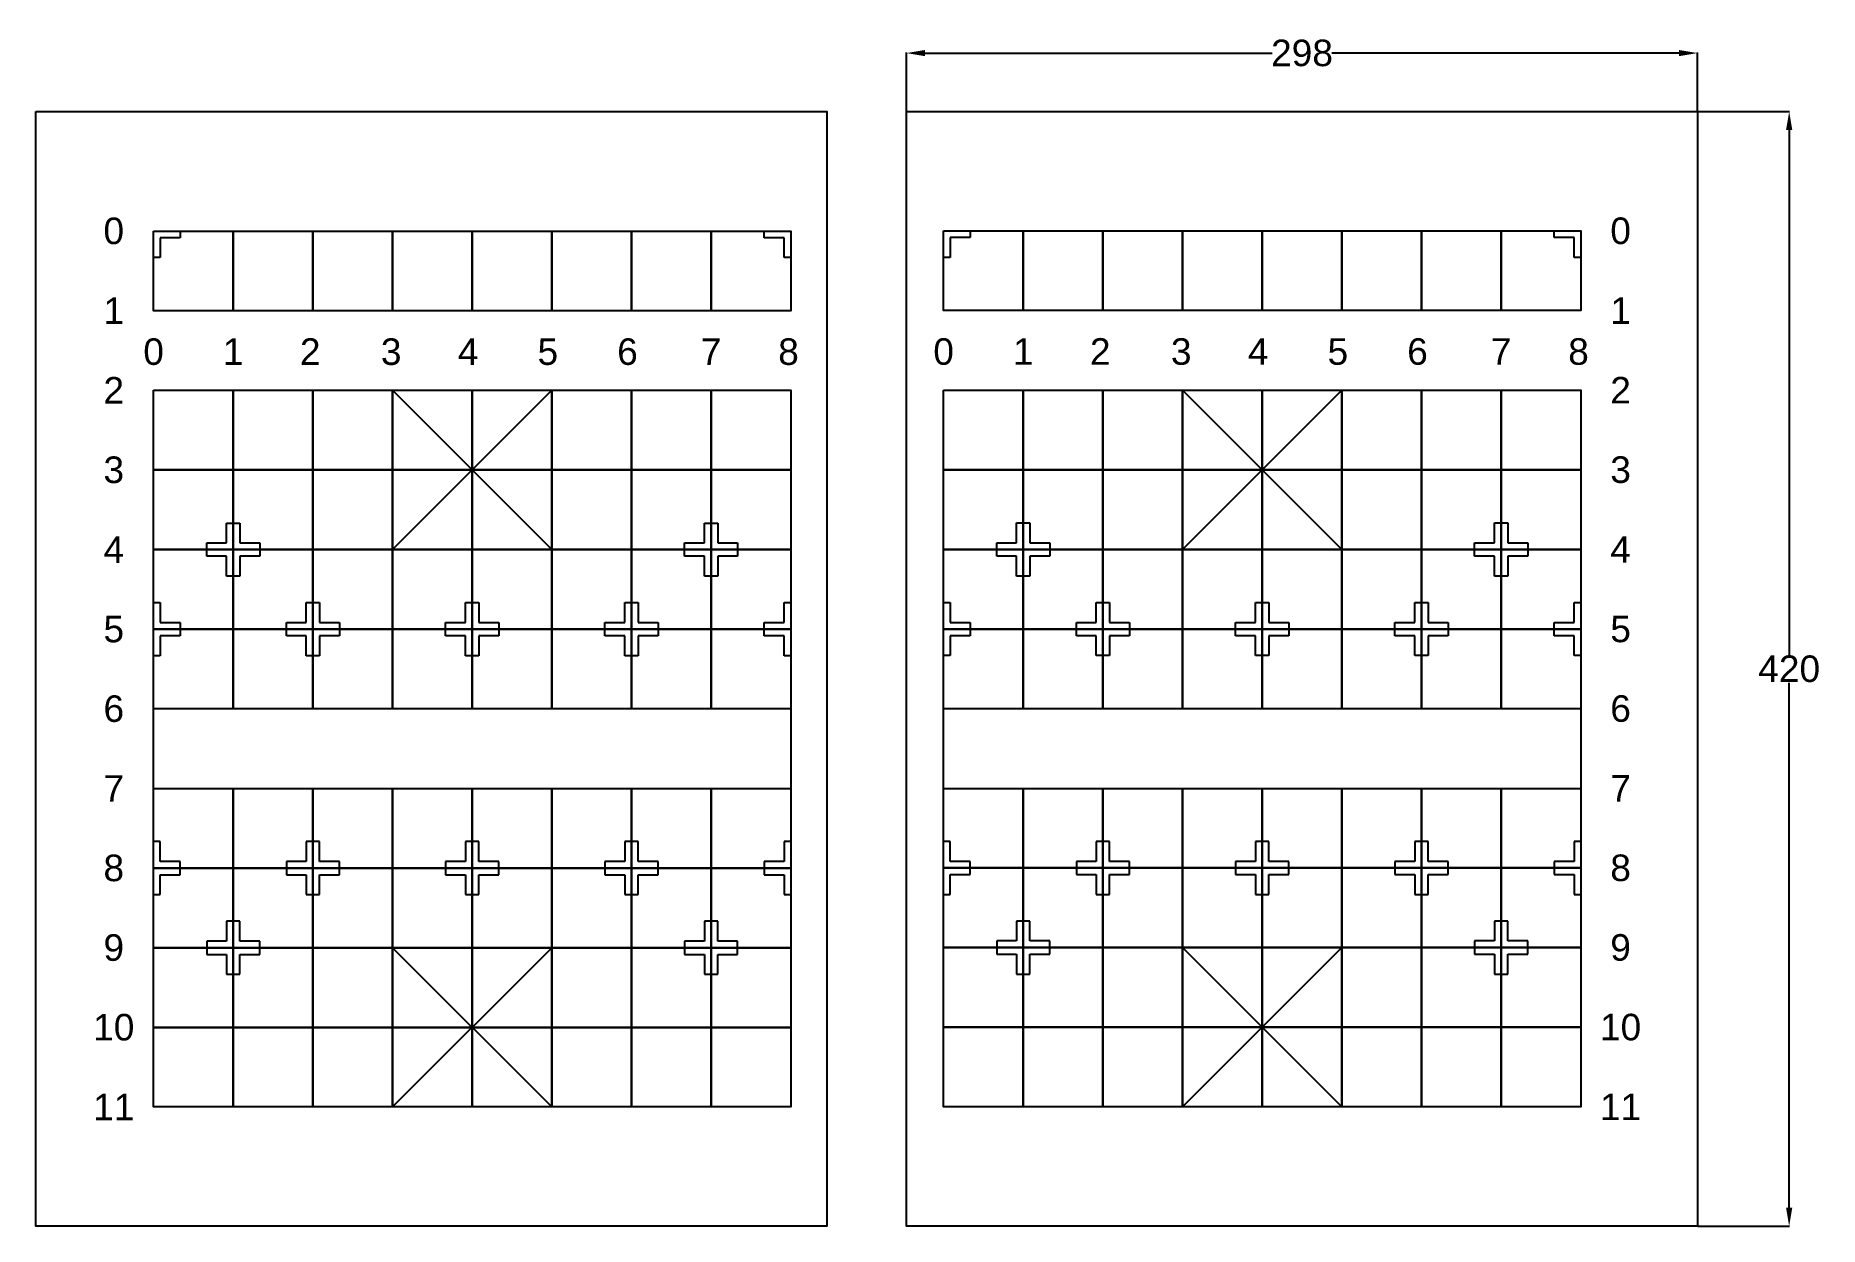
# Model space of a CAD drawing. Header units: inches. Extents: x 3434 to 4105, y 811 to 1260.
import ezdxf

# ---------------------------------------------------------------- set-up
doc = ezdxf.new("R2010")
doc.units = ezdxf.units.IN
doc.header["$MEASUREMENT"] = 0
doc.styles.get("Standard").update_dxf_attribs({"font": 'arial.ttf'})
doc.dimstyles.get("Standard").update_dxf_attribs({"dimtxt": 10, "dimasz": 7, "dimexe": 0.18, "dimexo": 0.0625, "dimgap": 0.09, "dimtad": 0, "dimtih": 1, "dimtoh": 1, "dimdec": 0, "dimzin": 0, "dimdsep": 46, "dimtxsty": 'Standard', "dimcen": 2, "dimclrd": 1, "dimclre": 1, "dimclrt": 1, "dimadec": 0, "dimazin": 0, "dimtfac": 1, "dimtdec": 0, "dimtofl": 0, "dimtmove": 0, "dimatfit": 3, "dimfxl": 1, "dimtolj": 1, "dimtzin": 0, "dimarcsym": 0})

# ---------------------------------------------------------------- blocks, each defined once
blk = doc.blocks.new('*U17')
blk.add_lwpolyline([(-15, 15), (15, 15), (15, -15), (-15, -15)], close=True)
blk = doc.blocks.new('*U18')
at = {"color": 0, "linetype": 'ByBlock', "lineweight": -2, "transparency": 16777216}
for p in [(0, 90), (30, 90), (60, 90), (90, 90), (120, 90), (150, 90), (180, 90), (210, 90), (0, 60), (30, 60), (60, 60), (90, 60), (120, 60), (150, 60), (180, 60), (210, 60), (0, 30), (30, 30), (60, 30), (90, 30), (120, 30), (150, 30), (180, 30), (210, 30), (0, 0), (30, 0), (60, 0), (90, 0), (120, 0), (150, 0), (180, 0), (210, 0)]:
    blk.add_blockref('*U17', p, dxfattribs=at)
blk = doc.blocks.new('*U13')
blk.add_lwpolyline([(-15, 15), (15, 15), (15, -15), (-15, -15)], close=True)
blk = doc.blocks.new('*U14')
at = {"color": 0, "linetype": 'ByBlock', "lineweight": -2, "transparency": 16777216}
for p in [(0, 90), (30, 90), (60, 90), (0, 60), (30, 60), (60, 60), (0, 30), (30, 30), (60, 30), (0, 0), (30, 0), (60, 0)]:
    blk.add_blockref('*U13', p, dxfattribs=at)
blk = doc.blocks.new('*U19')
blk.add_lwpolyline([(-15, 15), (15, 15), (15, -15), (-15, -15)], close=True)
blk = doc.blocks.new('*U20')
at = {"color": 0, "linetype": 'ByBlock', "lineweight": -2, "transparency": 16777216}
for p in [(0, 0), (30, 0), (60, 0), (90, 0), (120, 0), (150, 0), (180, 0), (210, 0)]:
    blk.add_blockref('*U19', p, dxfattribs=at)
blk = doc.blocks.new('*U11')
blk.add_lwpolyline([(-15, 15), (15, 15), (15, -15), (-15, -15)], close=True)
blk = doc.blocks.new('*U12')
at = {"color": 0, "linetype": 'ByBlock', "lineweight": -2, "transparency": 16777216}
for p in [(0, 90), (30, 90), (60, 90), (0, 60), (30, 60), (60, 60), (0, 30), (30, 30), (60, 30), (0, 0), (30, 0), (60, 0)]:
    blk.add_blockref('*U11', p, dxfattribs=at)
blk = doc.blocks.new('*U15')
blk.add_lwpolyline([(-15, 15), (15, 15), (15, -15), (-15, -15)], close=True)
blk = doc.blocks.new('*U16')
at = {"color": 0, "linetype": 'ByBlock', "lineweight": -2, "transparency": 16777216}
for p in [(0, 90), (30, 90), (60, 90), (0, 60), (30, 60), (60, 60), (0, 30), (30, 30), (60, 30), (0, 0), (30, 0), (60, 0)]:
    blk.add_blockref('*U15', p, dxfattribs=at)
blk = doc.blocks.new('*D21')
at = {"color": 1, "lineweight": -2, "transparency": 16777216}
for p, q in [((4059.56, 1231), (4094.18, 1231)), ((4094, 1224), (4094, 1026.2)), ((4094, 818), (4094, 1015.8)), ((4059.56, 811), (4094.18, 811))]:
    blk.add_line(p, q, dxfattribs=at)
at = {"color": 1, "transparency": 16777216}
for points in [[(4092.83, 1224), (4095.17, 1224), (4094, 1231)], [(4092.83, 818), (4095.17, 818), (4094, 811)]]:
    blk.add_solid(points, dxfattribs=at)
at = {"layer": 'Defpoints', "color": 0, "transparency": 16777216}
for p in [(4059.5, 1231), (4059.5, 811), (4094, 811)]:
    blk.add_point(p, dxfattribs=at)
at = {"color": 1, "transparency": 16777216, "insert": (4094, 1021), "char_height": 10, "attachment_point": 5}
blk.add_mtext('\\A1;420', dxfattribs=at)
blk = doc.blocks.new('*D22')
at = {"color": 1, "lineweight": -2, "transparency": 16777216}
for p, q in [((3761.5, 1231.06), (3761.5, 1253.18)), ((3768.5, 1253), (3899.27, 1253)), ((4052.5, 1253), (3921.73, 1253)), ((4059.5, 1231.06), (4059.5, 1253.18))]:
    blk.add_line(p, q, dxfattribs=at)
at = {"color": 1, "transparency": 16777216}
for points in [[(3768.5, 1254.17), (3768.5, 1251.83), (3761.5, 1253)], [(4052.5, 1254.17), (4052.5, 1251.83), (4059.5, 1253)]]:
    blk.add_solid(points, dxfattribs=at)
at = {"layer": 'Defpoints', "color": 0, "transparency": 16777216}
for p in [(4059.5, 1253), (3761.5, 1231), (4059.5, 1231)]:
    blk.add_point(p, dxfattribs=at)
at = {"color": 1, "transparency": 16777216, "insert": (3910.5, 1253), "char_height": 10, "attachment_point": 5}
blk.add_mtext('\\A1;298', dxfattribs=at)
blk = doc.blocks.new('*U33')
blk.add_lwpolyline([(-15, 15), (15, 15), (15, -15), (-15, -15)], close=True)
blk = doc.blocks.new('*U34')
at = {"color": 0, "linetype": 'ByBlock', "lineweight": -2, "transparency": 16777216}
for p in [(0, 90), (30, 90), (60, 90), (90, 90), (120, 90), (150, 90), (180, 90), (210, 90), (0, 60), (30, 60), (60, 60), (90, 60), (120, 60), (150, 60), (180, 60), (210, 60), (0, 30), (30, 30), (60, 30), (90, 30), (120, 30), (150, 30), (180, 30), (210, 30), (0, 0), (30, 0), (60, 0), (90, 0), (120, 0), (150, 0), (180, 0), (210, 0)]:
    blk.add_blockref('*U33', p, dxfattribs=at)
blk = doc.blocks.new('*U29')
blk.add_lwpolyline([(-15, 15), (15, 15), (15, -15), (-15, -15)], close=True)
blk = doc.blocks.new('*U30')
at = {"color": 0, "linetype": 'ByBlock', "lineweight": -2, "transparency": 16777216}
for p in [(0, 90), (30, 90), (60, 90), (0, 60), (30, 60), (60, 60), (0, 30), (30, 30), (60, 30), (0, 0), (30, 0), (60, 0)]:
    blk.add_blockref('*U29', p, dxfattribs=at)
blk = doc.blocks.new('*U25')
blk.add_lwpolyline([(-15, 15), (15, 15), (15, -15), (-15, -15)], close=True)
blk = doc.blocks.new('*U26')
at = {"color": 0, "linetype": 'ByBlock', "lineweight": -2, "transparency": 16777216}
for p in [(0, 0), (30, 0), (60, 0), (90, 0), (120, 0), (150, 0), (180, 0), (210, 0)]:
    blk.add_blockref('*U25', p, dxfattribs=at)
blk = doc.blocks.new('*U27')
blk.add_lwpolyline([(-15, 15), (15, 15), (15, -15), (-15, -15)], close=True)
blk = doc.blocks.new('*U28')
at = {"color": 0, "linetype": 'ByBlock', "lineweight": -2, "transparency": 16777216}
for p in [(0, 90), (30, 90), (60, 90), (0, 60), (30, 60), (60, 60), (0, 30), (30, 30), (60, 30), (0, 0), (30, 0), (60, 0)]:
    blk.add_blockref('*U27', p, dxfattribs=at)
blk = doc.blocks.new('*U31')
blk.add_lwpolyline([(-15, 15), (15, 15), (15, -15), (-15, -15)], close=True)
blk = doc.blocks.new('*U32')
at = {"color": 0, "linetype": 'ByBlock', "lineweight": -2, "transparency": 16777216}
for p in [(0, 90), (30, 90), (60, 90), (0, 60), (30, 60), (60, 60), (0, 30), (30, 30), (60, 30), (0, 0), (30, 0), (60, 0)]:
    blk.add_blockref('*U31', p, dxfattribs=at)

msp = doc.modelspace()

# ---------------------------------------------------------------- linework, layer by layer
for p, q in [((3487.92, 1183.46), (3480.42, 1183.46)), ((3480.42, 1183.46), (3480.42, 1175.96)), ((3487.92, 1185.96), (3487.92, 1183.46)), ((3707.92, 1183.46), (3707.92, 1185.96)), ((3715.42, 1183.46), (3707.92, 1183.46)), ((3715.42, 1175.96), (3715.42, 1183.46)), ((3785.5, 1183.5), (3778, 1183.5)), ((3778, 1183.5), (3778, 1176)), ((3785.5, 1186), (3785.5, 1183.5)), ((4005.5, 1183.5), (4005.5, 1186)), ((4013, 1183.5), (4005.5, 1183.5)), ((4013, 1176), (4013, 1183.5)), ((3480.42, 1175.96), (3477.92, 1175.96)), ((3717.92, 1175.96), (3715.42, 1175.96)), ((3778, 1176), (3775.5, 1176)), ((4015.5, 1176), (4013, 1176)), ((3567.92, 1125.96), (3627.92, 1065.96)), ((3627.92, 1125.96), (3567.92, 1065.96)), ((3627.92, 1065.96), (3627.92, 1125.96)), ((3865.5, 1126), (3925.5, 1066)), ((3925.5, 1126), (3865.5, 1066)), ((3925.5, 1066), (3925.5, 1126)), ((3505.42, 1068.46), (3505.42, 1075.96)), ((3505.42, 1075.96), (3507.92, 1075.96)), ((3507.92, 1075.96), (3510.42, 1075.96)), ((3510.42, 1075.96), (3510.42, 1068.46)), ((3685.42, 1068.46), (3685.42, 1075.96)), ((3685.42, 1075.96), (3687.92, 1075.96)), ((3687.92, 1075.96), (3690.42, 1075.96)), ((3690.42, 1075.96), (3690.42, 1068.46)), ((3803, 1068.5), (3803, 1076)), ((3803, 1076), (3805.5, 1076)), ((3805.5, 1076), (3808, 1076)), ((3808, 1076), (3808, 1068.5)), ((3983, 1068.5), (3983, 1076)), ((3983, 1076), (3985.5, 1076)), ((3985.5, 1076), (3988, 1076)), ((3988, 1076), (3988, 1068.5)), ((3497.92, 1063.46), (3497.92, 1068.46)), ((3497.92, 1068.46), (3505.42, 1068.46)), ((3510.42, 1068.46), (3517.92, 1068.46)), ((3517.92, 1068.46), (3517.92, 1063.46)), ((3677.92, 1063.46), (3677.92, 1068.46)), ((3677.92, 1068.46), (3685.42, 1068.46)), ((3690.42, 1068.46), (3697.92, 1068.46)), ((3697.92, 1068.46), (3697.92, 1063.46)), ((3795.5, 1063.5), (3795.5, 1068.5)), ((3795.5, 1068.5), (3803, 1068.5)), ((3808, 1068.5), (3815.5, 1068.5)), ((3815.5, 1068.5), (3815.5, 1063.5)), ((3975.5, 1063.5), (3975.5, 1068.5)), ((3975.5, 1068.5), (3983, 1068.5)), ((3988, 1068.5), (3995.5, 1068.5)), ((3995.5, 1068.5), (3995.5, 1063.5)), ((3505.42, 1063.46), (3497.92, 1063.46)), ((3505.42, 1055.96), (3505.42, 1063.46)), ((3517.92, 1063.46), (3510.42, 1063.46)), ((3510.42, 1063.46), (3510.42, 1055.96)), ((3685.42, 1063.46), (3677.92, 1063.46)), ((3685.42, 1055.96), (3685.42, 1063.46)), ((3697.92, 1063.46), (3690.42, 1063.46)), ((3690.42, 1063.46), (3690.42, 1055.96)), ((3803, 1063.5), (3795.5, 1063.5)), ((3803, 1056), (3803, 1063.5)), ((3815.5, 1063.5), (3808, 1063.5)), ((3808, 1063.5), (3808, 1056)), ((3983, 1063.5), (3975.5, 1063.5)), ((3983, 1056), (3983, 1063.5)), ((3995.5, 1063.5), (3988, 1063.5)), ((3988, 1063.5), (3988, 1056)), ((3510.42, 1055.96), (3505.42, 1055.96)), ((3690.42, 1055.96), (3685.42, 1055.96)), ((3808, 1056), (3803, 1056)), ((3988, 1056), (3983, 1056)), ((3477.92, 1045.96), (3480.42, 1045.96)), ((3480.42, 1045.96), (3480.42, 1038.46)), ((3535.42, 1038.46), (3535.42, 1045.96)), ((3535.42, 1045.96), (3537.92, 1045.96)), ((3537.92, 1045.96), (3540.42, 1045.96)), ((3540.42, 1045.96), (3540.42, 1038.46)), ((3595.42, 1038.46), (3595.42, 1045.96)), ((3595.42, 1045.96), (3597.92, 1045.96)), ((3597.92, 1045.96), (3600.42, 1045.96)), ((3600.42, 1045.96), (3600.42, 1038.46)), ((3655.42, 1038.46), (3655.42, 1045.96)), ((3655.42, 1045.96), (3657.92, 1045.96)), ((3657.92, 1045.96), (3660.42, 1045.96)), ((3660.42, 1045.96), (3660.42, 1038.46)), ((3715.42, 1038.46), (3715.42, 1045.96)), ((3715.42, 1045.96), (3717.92, 1045.96)), ((3775.5, 1046), (3778, 1046)), ((3778, 1046), (3778, 1038.5)), ((3833, 1038.5), (3833, 1046)), ((3833, 1046), (3835.5, 1046)), ((3835.5, 1046), (3838, 1046)), ((3838, 1046), (3838, 1038.5)), ((3893, 1038.5), (3893, 1046)), ((3893, 1046), (3895.5, 1046)), ((3895.5, 1046), (3898, 1046)), ((3898, 1046), (3898, 1038.5)), ((3953, 1038.5), (3953, 1046)), ((3953, 1046), (3955.5, 1046)), ((3955.5, 1046), (3958, 1046)), ((3958, 1046), (3958, 1038.5)), ((4013, 1038.5), (4013, 1046)), ((4013, 1046), (4015.5, 1046)), ((3480.42, 1038.46), (3487.92, 1038.46)), ((3487.92, 1038.46), (3487.92, 1033.46)), ((3527.92, 1033.46), (3527.92, 1038.46)), ((3527.92, 1038.46), (3535.42, 1038.46)), ((3540.42, 1038.46), (3547.92, 1038.46)), ((3547.92, 1038.46), (3547.92, 1033.46)), ((3587.92, 1033.46), (3587.92, 1038.46)), ((3587.92, 1038.46), (3595.42, 1038.46)), ((3600.42, 1038.46), (3607.92, 1038.46)), ((3607.92, 1038.46), (3607.92, 1033.46)), ((3647.92, 1033.46), (3647.92, 1038.46)), ((3647.92, 1038.46), (3655.42, 1038.46)), ((3660.42, 1038.46), (3667.92, 1038.46)), ((3667.92, 1038.46), (3667.92, 1033.46)), ((3707.92, 1033.46), (3707.92, 1038.46)), ((3707.92, 1038.46), (3715.42, 1038.46)), ((3778, 1038.5), (3785.5, 1038.5)), ((3785.5, 1038.5), (3785.5, 1033.5)), ((3825.5, 1033.5), (3825.5, 1038.5)), ((3825.5, 1038.5), (3833, 1038.5)), ((3838, 1038.5), (3845.5, 1038.5)), ((3845.5, 1038.5), (3845.5, 1033.5)), ((3885.5, 1033.5), (3885.5, 1038.5)), ((3885.5, 1038.5), (3893, 1038.5)), ((3898, 1038.5), (3905.5, 1038.5)), ((3905.5, 1038.5), (3905.5, 1033.5)), ((3945.5, 1033.5), (3945.5, 1038.5)), ((3945.5, 1038.5), (3953, 1038.5)), ((3958, 1038.5), (3965.5, 1038.5)), ((3965.5, 1038.5), (3965.5, 1033.5)), ((4005.5, 1033.5), (4005.5, 1038.5)), ((4005.5, 1038.5), (4013, 1038.5)), ((3487.92, 1033.46), (3480.42, 1033.46)), ((3480.42, 1033.46), (3480.42, 1025.96)), ((3535.42, 1033.46), (3527.92, 1033.46)), ((3535.42, 1025.96), (3535.42, 1033.46)), ((3547.92, 1033.46), (3540.42, 1033.46)), ((3540.42, 1033.46), (3540.42, 1025.96)), ((3595.42, 1033.46), (3587.92, 1033.46)), ((3595.42, 1025.96), (3595.42, 1033.46)), ((3607.92, 1033.46), (3600.42, 1033.46)), ((3600.42, 1033.46), (3600.42, 1025.96)), ((3655.42, 1033.46), (3647.92, 1033.46)), ((3655.42, 1025.96), (3655.42, 1033.46)), ((3667.92, 1033.46), (3660.42, 1033.46)), ((3660.42, 1033.46), (3660.42, 1025.96)), ((3715.42, 1033.46), (3707.92, 1033.46)), ((3715.42, 1025.96), (3715.42, 1033.46)), ((3785.5, 1033.5), (3778, 1033.5)), ((3778, 1033.5), (3778, 1026)), ((3833, 1033.5), (3825.5, 1033.5)), ((3833, 1026), (3833, 1033.5)), ((3845.5, 1033.5), (3838, 1033.5)), ((3838, 1033.5), (3838, 1026)), ((3893, 1033.5), (3885.5, 1033.5)), ((3893, 1026), (3893, 1033.5)), ((3905.5, 1033.5), (3898, 1033.5)), ((3898, 1033.5), (3898, 1026)), ((3953, 1033.5), (3945.5, 1033.5)), ((3953, 1026), (3953, 1033.5)), ((3965.5, 1033.5), (3958, 1033.5)), ((3958, 1033.5), (3958, 1026)), ((4013, 1033.5), (4005.5, 1033.5)), ((4013, 1026), (4013, 1033.5)), ((3480.42, 1025.96), (3477.92, 1025.96)), ((3540.42, 1025.96), (3535.42, 1025.96)), ((3600.42, 1025.96), (3595.42, 1025.96)), ((3660.42, 1025.96), (3655.42, 1025.96)), ((3717.92, 1025.96), (3715.42, 1025.96)), ((3778, 1026), (3775.5, 1026)), ((3838, 1026), (3833, 1026)), ((3898, 1026), (3893, 1026)), ((3958, 1026), (3953, 1026)), ((4015.5, 1026), (4013, 1026)), ((3477.92, 975.96), (3477.92, 1005.96)), ((3717.92, 1005.96), (3717.92, 975.96)), ((3775.5, 976), (3775.5, 1006)), ((4015.5, 1006), (4015.5, 976)), ((3480.42, 955.96), (3477.92, 955.96)), ((3480.42, 948.46), (3480.42, 955.96)), ((3540.42, 955.96), (3535.42, 955.96)), ((3535.42, 955.96), (3535.42, 948.46)), ((3540.42, 948.46), (3540.42, 955.96)), ((3600.42, 955.96), (3595.42, 955.96)), ((3595.42, 955.96), (3595.42, 948.46)), ((3600.42, 948.46), (3600.42, 955.96)), ((3660.42, 955.96), (3655.42, 955.96)), ((3655.42, 955.96), (3655.42, 948.46)), ((3660.42, 948.46), (3660.42, 955.96)), ((3717.92, 955.96), (3715.42, 955.96)), ((3715.42, 955.96), (3715.42, 948.46)), ((3778, 956), (3775.5, 956)), ((3778, 948.5), (3778, 956)), ((3838, 956), (3833, 956)), ((3833, 956), (3833, 948.5)), ((3838, 948.5), (3838, 956)), ((3898, 956), (3893, 956)), ((3893, 956), (3893, 948.5)), ((3898, 948.5), (3898, 956)), ((3958, 956), (3953, 956)), ((3953, 956), (3953, 948.5)), ((3958, 948.5), (3958, 956)), ((4015.5, 956), (4013, 956)), ((4013, 956), (4013, 948.5)), ((3487.92, 948.46), (3480.42, 948.46)), ((3487.92, 943.46), (3487.92, 948.46)), ((3535.42, 948.46), (3527.92, 948.46)), ((3527.92, 948.46), (3527.92, 943.46)), ((3547.92, 948.46), (3540.42, 948.46)), ((3547.92, 943.46), (3547.92, 948.46)), ((3595.42, 948.46), (3587.92, 948.46)), ((3587.92, 948.46), (3587.92, 943.46)), ((3607.92, 948.46), (3600.42, 948.46)), ((3607.92, 943.46), (3607.92, 948.46)), ((3655.42, 948.46), (3647.92, 948.46)), ((3647.92, 948.46), (3647.92, 943.46)), ((3667.92, 948.46), (3660.42, 948.46)), ((3667.92, 943.46), (3667.92, 948.46)), ((3715.42, 948.46), (3707.92, 948.46)), ((3707.92, 948.46), (3707.92, 943.46)), ((3785.5, 948.5), (3778, 948.5)), ((3785.5, 943.5), (3785.5, 948.5)), ((3833, 948.5), (3825.5, 948.5)), ((3825.5, 948.5), (3825.5, 943.5)), ((3845.5, 948.5), (3838, 948.5)), ((3845.5, 943.5), (3845.5, 948.5)), ((3893, 948.5), (3885.5, 948.5)), ((3885.5, 948.5), (3885.5, 943.5)), ((3905.5, 948.5), (3898, 948.5)), ((3905.5, 943.5), (3905.5, 948.5)), ((3953, 948.5), (3945.5, 948.5)), ((3945.5, 948.5), (3945.5, 943.5)), ((3965.5, 948.5), (3958, 948.5)), ((3965.5, 943.5), (3965.5, 948.5)), ((4013, 948.5), (4005.5, 948.5)), ((4005.5, 948.5), (4005.5, 943.5)), ((3480.42, 935.96), (3480.42, 943.46)), ((3480.42, 943.46), (3487.92, 943.46)), ((3527.92, 943.46), (3535.42, 943.46)), ((3535.42, 943.46), (3535.42, 935.96)), ((3540.42, 935.96), (3540.42, 943.46)), ((3540.42, 943.46), (3547.92, 943.46)), ((3587.92, 943.46), (3595.42, 943.46)), ((3595.42, 943.46), (3595.42, 935.96)), ((3600.42, 935.96), (3600.42, 943.46)), ((3600.42, 943.46), (3607.92, 943.46)), ((3647.92, 943.46), (3655.42, 943.46)), ((3655.42, 943.46), (3655.42, 935.96)), ((3660.42, 935.96), (3660.42, 943.46)), ((3660.42, 943.46), (3667.92, 943.46)), ((3707.92, 943.46), (3715.42, 943.46)), ((3715.42, 943.46), (3715.42, 935.96)), ((3778, 936), (3778, 943.5)), ((3778, 943.5), (3785.5, 943.5)), ((3825.5, 943.5), (3833, 943.5)), ((3833, 943.5), (3833, 936)), ((3838, 936), (3838, 943.5)), ((3838, 943.5), (3845.5, 943.5)), ((3885.5, 943.5), (3893, 943.5)), ((3893, 943.5), (3893, 936)), ((3898, 936), (3898, 943.5)), ((3898, 943.5), (3905.5, 943.5)), ((3945.5, 943.5), (3953, 943.5)), ((3953, 943.5), (3953, 936)), ((3958, 936), (3958, 943.5)), ((3958, 943.5), (3965.5, 943.5)), ((4005.5, 943.5), (4013, 943.5)), ((4013, 943.5), (4013, 936)), ((3477.92, 935.96), (3480.42, 935.96)), ((3535.42, 935.96), (3537.92, 935.96)), ((3537.92, 935.96), (3540.42, 935.96)), ((3595.42, 935.96), (3597.92, 935.96)), ((3597.92, 935.96), (3600.42, 935.96)), ((3655.42, 935.96), (3657.92, 935.96)), ((3657.92, 935.96), (3660.42, 935.96)), ((3715.42, 935.96), (3717.92, 935.96)), ((3775.5, 936), (3778, 936)), ((3833, 936), (3835.5, 936)), ((3835.5, 936), (3838, 936)), ((3893, 936), (3895.5, 936)), ((3895.5, 936), (3898, 936)), ((3953, 936), (3955.5, 936)), ((3955.5, 936), (3958, 936)), ((4013, 936), (4015.5, 936)), ((3510.42, 925.96), (3505.42, 925.96)), ((3505.42, 925.96), (3505.42, 918.46)), ((3510.42, 918.46), (3510.42, 925.96)), ((3690.42, 925.96), (3685.42, 925.96)), ((3685.42, 925.96), (3685.42, 918.46)), ((3690.42, 918.46), (3690.42, 925.96)), ((3808, 926), (3803, 926)), ((3803, 926), (3803, 918.5)), ((3808, 918.5), (3808, 926)), ((3988, 926), (3983, 926)), ((3983, 926), (3983, 918.5)), ((3988, 918.5), (3988, 926)), ((3505.42, 918.46), (3497.92, 918.46)), ((3497.92, 918.46), (3497.92, 913.46)), ((3517.92, 918.46), (3510.42, 918.46)), ((3517.92, 913.46), (3517.92, 918.46)), ((3567.92, 855.96), (3627.92, 915.96)), ((3627.92, 915.96), (3567.92, 915.96)), ((3567.92, 915.96), (3627.92, 855.96)), ((3685.42, 918.46), (3677.92, 918.46)), ((3677.92, 918.46), (3677.92, 913.46)), ((3697.92, 918.46), (3690.42, 918.46)), ((3697.92, 913.46), (3697.92, 918.46)), ((3803, 918.5), (3795.5, 918.5)), ((3795.5, 918.5), (3795.5, 913.5)), ((3815.5, 918.5), (3808, 918.5)), ((3815.5, 913.5), (3815.5, 918.5)), ((3865.5, 856), (3925.5, 916)), ((3925.5, 916), (3865.5, 916)), ((3865.5, 916), (3925.5, 856)), ((3983, 918.5), (3975.5, 918.5)), ((3975.5, 918.5), (3975.5, 913.5)), ((3995.5, 918.5), (3988, 918.5)), ((3995.5, 913.5), (3995.5, 918.5)), ((3497.92, 913.46), (3505.42, 913.46)), ((3505.42, 913.46), (3505.42, 905.96)), ((3510.42, 905.96), (3510.42, 913.46)), ((3510.42, 913.46), (3517.92, 913.46)), ((3677.92, 913.46), (3685.42, 913.46)), ((3685.42, 913.46), (3685.42, 905.96)), ((3690.42, 905.96), (3690.42, 913.46)), ((3690.42, 913.46), (3697.92, 913.46)), ((3795.5, 913.5), (3803, 913.5)), ((3803, 913.5), (3803, 906)), ((3808, 906), (3808, 913.5)), ((3808, 913.5), (3815.5, 913.5)), ((3975.5, 913.5), (3983, 913.5)), ((3983, 913.5), (3983, 906)), ((3988, 906), (3988, 913.5)), ((3988, 913.5), (3995.5, 913.5)), ((3505.42, 905.96), (3507.92, 905.96)), ((3507.92, 905.96), (3510.42, 905.96)), ((3685.42, 905.96), (3687.92, 905.96)), ((3687.92, 905.96), (3690.42, 905.96)), ((3803, 906), (3805.5, 906)), ((3805.5, 906), (3808, 906)), ((3983, 906), (3985.5, 906)), ((3985.5, 906), (3988, 906))]:
    msp.add_line(p, q)
for points in [[(3433.5, 1231), (3731.5, 1231), (3731.5, 811), (3433.5, 811)], [(3761.5, 1231), (4059.5, 1231), (4059.5, 811), (3761.5, 811)]]:
    msp.add_lwpolyline(points, close=True)

# ---------------------------------------------------------------- block references
for name, p in [('*U26', (3492.92, 1170.96)), ('*U20', (3790.5, 1171)), ('*U30', (3492.92, 1020.96)), ('*U32', (3582.92, 1020.96)), ('*U28', (3642.92, 1020.96)), ('*U14', (3790.5, 1021)), ('*U16', (3880.5, 1021)), ('*U12', (3940.5, 1021)), ('*U34', (3492.92, 870.96)), ('*U18', (3790.5, 871))]:
    msp.add_blockref(name, p)

# ---------------------------------------------------------------- texts
at = {"char_height": 10, "attachment_point": 5}
for s, insert in [('0', (3462.92, 1185.96)), ('0', (4030.5, 1186)), ('1', (3462.92, 1155.96)), ('1', (4030.5, 1156)), ('0', (3477.92, 1140.46)), ('1', (3507.92, 1140.54)), ('2', (3536.92, 1140.54)), ('3', (3567.42, 1140.45)), ('4', (3596.42, 1140.54)), ('5', (3626.42, 1140.46)), ('6', (3656.42, 1140.46)), ('7', (3687.92, 1140.54)), ('8', (3717.08, 1140.46)), ('0', (3775.5, 1140.5)), ('1', (3805.5, 1140.59)), ('2', (3834.5, 1140.59)), ('3', (3865, 1140.5)), ('4', (3894, 1140.59)), ('5', (3924, 1140.5)), ('6', (3954, 1140.5)), ('7', (3985.5, 1140.59)), ('8', (4014.65, 1140.5)), ('2', (3462.92, 1125.96)), ('2', (4030.5, 1126)), ('3', (3462.92, 1095.96)), ('3', (4030.5, 1096)), ('4', (3462.92, 1065.96)), ('4', (4030.5, 1066)), ('5', (3462.92, 1035.96)), ('5', (4030.5, 1036)), ('6', (3462.92, 1005.96)), ('6', (4030.5, 1006)), ('7', (3462.92, 975.96)), ('7', (4030.5, 976)), ('8', (3462.92, 945.96)), ('8', (4030.5, 946)), ('9', (3462.92, 915.96)), ('9', (4030.5, 916)), ('10', (3462.92, 885.96)), ('10', (4030.5, 886)), ('11', (3462.92, 855.96)), ('11', (4030.5, 856))]:
    msp.add_mtext_dynamic_manual_height_columns(s, width=22.5, gutter_width=1, heights=[0], dxfattribs=dict(at, insert=insert))

# ---------------------------------------------------------------- dimensions: what is measured, and where the dimension line sits
dim = msp.add_linear_dim(base=(4059.5, 1253), p1=(3761.5, 1231), p2=(4059.5, 1231), dimstyle='Standard')
dim.commit()
dim.dimension.update_dxf_attribs({"geometry": '*D22', "text_midpoint": (3910.5, 1253)})
dim = msp.add_linear_dim(base=(4094, 811), p1=(4059.5, 1231), p2=(4059.5, 811), angle=90, dimstyle='Standard')
dim.commit()
dim.dimension.update_dxf_attribs({"geometry": '*D21', "text_midpoint": (4094, 1021)})

doc.saveas('drawing.dxf')
